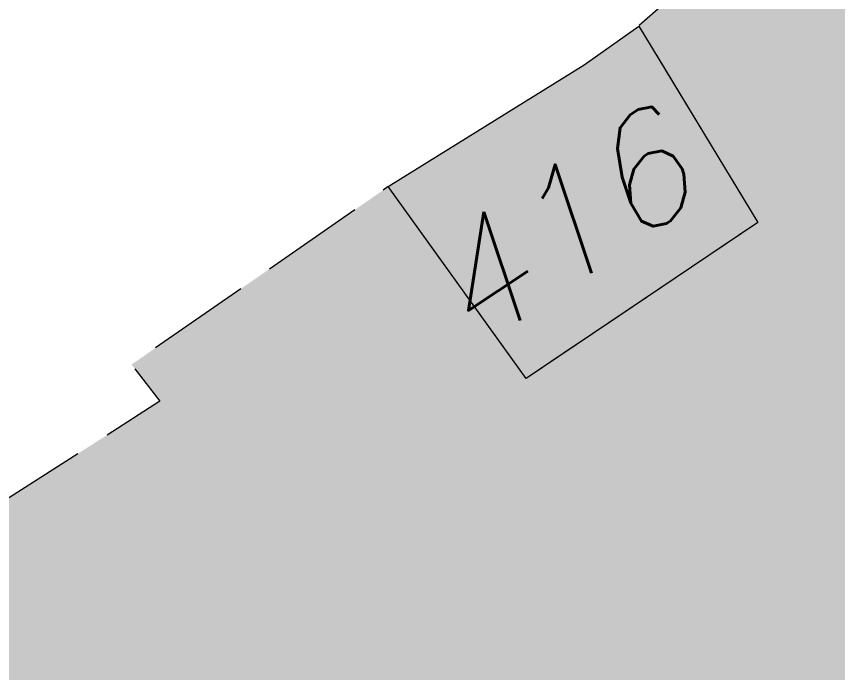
# Model space of a CAD drawing. Header units: metres. Extents: x 2513914 to 2544706, y 1140005 to 1171926.
# Drawn here: x 2514627.87 to 2514639.74, y 1146691.88 to 1146701.35 of the extents above; entities that cross this region are included whole.
import ezdxf
from ezdxf.enums import TextEntityAlignment as Align

# ---------------------------------------------------------------- set-up
doc = ezdxf.new("R2010")
doc.units = ezdxf.units.M
doc.linetypes.add('MO_I', pattern=[2, 1.5, -0.5])
for name, color, linetype, lineweight in [('MO_CS_BAT', 7, 'Continuous', 20), ('MO_CS_BAT_DES', 7, 'Continuous', 20), ('MO_CS_BAT_NUM', 7, 'Continuous', 20), ('MO_CS_SV_CI_VIGNE', 7, 'MO_I', 20), ('MO_CS_SV_CI_VIGNE_HACH', 253, 'Continuous', 20)]:
    doc.layers.add(name, color=color, linetype=linetype, lineweight=lineweight)
doc.layers.add('MO_CS_BAT_HACH', color=7, linetype='Continuous', lineweight=20, true_color=0xa0a0a0)
doc.styles.get("Standard").update_dxf_attribs({"font": 'simplex.shx'})

# ---------------------------------------------------------------- blocks, each defined once
blk = doc.blocks.new('B_CS_BAT')
at = {"layer": 'MO_CS_BAT_DES', "oblique": 15, "flags": 1}
blk.add_attdef('DESIGNATION', text='', height=0.0016, dxfattribs=at).set_placement((0.001426, -0.001132), align=Align.MIDDLE_CENTER)
at = {"layer": 'MO_CS_BAT_NUM', "oblique": 15}
blk.add_attdef('NUMERO', text='', height=0.0016, dxfattribs=at).set_placement((0.001426, 0.000876), align=Align.MIDDLE_CENTER)

msp = doc.modelspace()

# ---------------------------------------------------------------- hatches: boundary and pattern name
at = {"layer": 'MO_CS_BAT_HACH'}
msp.add_hatch(color=256, dxfattribs=at).paths.add_polyline_path([(2514636.864, 1146701.214), (2514638.584, 1146698.374), (2514635.234, 1146696.124), (2514633.244, 1146698.894), (2514636.074, 1146700.654)])
at = {"layer": 'MO_CS_SV_CI_VIGNE_HACH'}
h = msp.add_hatch(dxfattribs=at)
h.set_pattern_fill('VIGNE', color=256, style=0)
h.set_pattern_definition([(63.434949, (0, 0), (-2.5000000252, -7.7e-09), [2.236068, -14.534441]), (63.434949, (0, 3), (-2.5000000252, -7.7e-09), [2.236068, -14.534441]), (63.434949, (0, 6), (-2.5000000252, -7.7e-09), [2.236068, -14.534441]), (63.434949, (0, 9), (-2.5000000252, -7.7e-09), [2.236068, -14.534441]), (63.434949, (0, 12), (-2.5000000252, -7.7e-09), [2.236068, -14.534441])])
edge = h.paths.add_edge_path()
edge.add_line((2514635.234, 1146696.124), (2514633.244, 1146698.894))
edge.add_line((2514633.244, 1146698.894), (2514629.534, 1146696.324))
edge.add_line((2514629.534, 1146696.324), (2514629.944, 1146695.794))
edge.add_line((2514629.944, 1146695.794), (2514616.854, 1146687.434))
edge.add_line((2514616.854, 1146687.434), (2514616.494, 1146687.924))
edge.add_line((2514616.494, 1146687.924), (2514602.924, 1146679.364))
edge.add_line((2514602.924, 1146679.364), (2514599.034, 1146676.624))
edge.add_line((2514599.034, 1146676.624), (2514590.504, 1146671.204))
edge.add_line((2514590.504, 1146671.204), (2514582.784, 1146664.214))
edge.add_line((2514582.784, 1146664.214), (2514558.904, 1146638.065))
edge.add_line((2514558.904, 1146638.065), (2514541.564, 1146621.315))
edge.add_line((2514541.564, 1146621.315), (2514515.065, 1146599.665))
edge.add_line((2514515.065, 1146599.665), (2514501.175, 1146585.545))
edge.add_line((2514501.175, 1146585.545), (2514488.785, 1146569.515))
edge.add_line((2514488.785, 1146569.515), (2514471.705, 1146543.576))
edge.add_arc((2514486.629, 1146536.959), 16.325, 156.0895, 170.3495)
edge.add_arc((2514486.813, 1146538.267), 16.341, 174.9818, 192.5854)
edge.add_arc((2514487.015, 1146537.086), 16.324, 188.3818, 205.8576)
edge.add_line((2514472.325, 1146529.966), (2514474.635, 1146525.496))
edge.add_line((2514474.635, 1146525.496), (2514493.205, 1146486.536))
edge.add_arc((2514499.718, 1146492.293), 8.692, 221.4768, 238.5713)
edge.add_arc((2514499.734, 1146492.283), 8.693, 238.444, 255.2771)
edge.add_arc((2514499.642, 1146492.354), 8.739, 255.9807, 265.2284)
edge.add_arc((2514499.672, 1146488.461), 4.874, 261.0648, 285.1385)
edge.add_arc((2514499.662, 1146488.482), 4.897, 285.1934, 312.5798)
edge.add_line((2514502.975, 1146484.876), (2514522.335, 1146500.666))
edge.add_line((2514522.335, 1146500.666), (2514647.384, 1146601.954))
edge.add_arc((2514727.906, 1146515.963), 117.806, 124.22056, 133.11864, ccw=False)
edge.add_arc((2514727.96, 1146515.906), 117.883, 115.32056, 124.22666, ccw=False)
edge.add_line((2514677.543, 1146622.464), (2514714.283, 1146641.823))
edge.add_line((2514714.283, 1146641.823), (2514714.473, 1146643.323))
edge.add_line((2514714.473, 1146643.323), (2514715.533, 1146643.893))
edge.add_line((2514715.533, 1146643.893), (2514716.893, 1146643.043))
edge.add_line((2514716.893, 1146643.043), (2514731.143, 1146650.583))
edge.add_line((2514731.143, 1146650.583), (2514694.043, 1146726.233))
edge.add_line((2514694.043, 1146726.233), (2514685.683, 1146748.983))
edge.add_line((2514685.683, 1146748.983), (2514672.923, 1146734.943))
edge.add_line((2514672.923, 1146734.943), (2514667.433, 1146728.723))
edge.add_line((2514667.433, 1146728.723), (2514666.123, 1146727.373))
edge.add_line((2514666.123, 1146727.373), (2514636.864, 1146701.214))
edge.add_line((2514636.864, 1146701.214), (2514638.584, 1146698.374))
edge.add_line((2514638.584, 1146698.374), (2514635.234, 1146696.124))

# ---------------------------------------------------------------- linework, layer by layer
at = {"layer": 'MO_CS_BAT', "flags": 128}
msp.add_lwpolyline([(2514636.864, 1146701.214), (2514638.584, 1146698.374), (2514635.234, 1146696.124), (2514633.244, 1146698.894), (2514636.074, 1146700.654)], close=True, dxfattribs=at)
at = {"layer": 'MO_CS_SV_CI_VIGNE', "flags": 128}
msp.add_lwpolyline([(2514635.234, 1146696.124), (2514633.244, 1146698.894), (2514629.534, 1146696.324), (2514629.944, 1146695.794), (2514616.854, 1146687.434), (2514616.494, 1146687.924), (2514602.924, 1146679.364), (2514599.034, 1146676.624), (2514590.504, 1146671.204), (2514582.784, 1146664.214), (2514558.904, 1146638.065), (2514541.564, 1146621.315), (2514515.065, 1146599.665), (2514501.175, 1146585.545), (2514488.785, 1146569.515), (2514471.705, 1146543.576, 0.062302), (2514470.535, 1146539.696, 0.076962), (2514470.865, 1146534.706, 0.076401), (2514472.325, 1146529.966), (2514474.635, 1146525.496), (2514493.205, 1146486.536, 0.074727), (2514495.185, 1146484.876, 0.073581), (2514497.525, 1146483.876, 0.040373), (2514498.915, 1146483.646, 0.105429), (2514500.945, 1146483.756, 0.120068), (2514502.975, 1146484.876), (2514522.335, 1146500.666), (2514647.384, 1146601.954, -0.038845), (2514661.654, 1146613.374, -0.03888), (2514677.543, 1146622.464), (2514714.283, 1146641.823), (2514714.473, 1146643.323), (2514715.533, 1146643.893), (2514716.893, 1146643.043), (2514731.143, 1146650.583), (2514694.043, 1146726.233), (2514685.683, 1146748.983), (2514672.923, 1146734.943), (2514667.433, 1146728.723), (2514666.123, 1146727.373), (2514636.864, 1146701.214), (2514638.584, 1146698.374)], format="xyb", close=True, dxfattribs=at)

# ---------------------------------------------------------------- block references
at = {"layer": 'MO_CS_BAT_NUM', "xscale": 1000, "yscale": 1000, "zscale": 1000, "rotation": 33.48}
msp.add_blockref('B_CS_BAT', (2514634.974, 1146696.754), dxfattribs=at).add_auto_attribs({'NUMERO': '416'})

doc.saveas('drawing.dxf')
